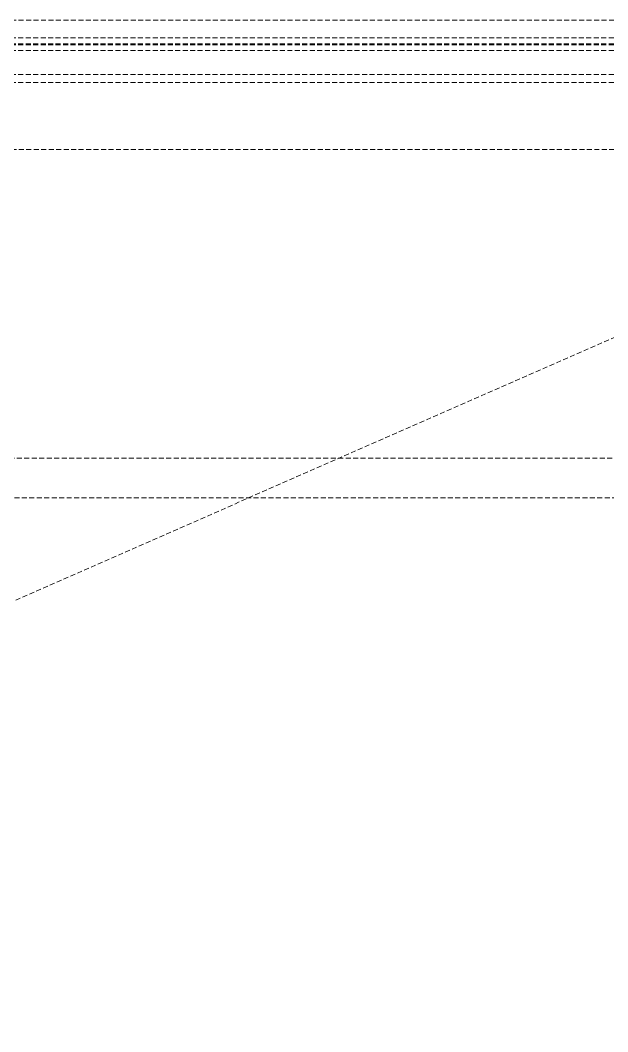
# Model space of a CAD drawing. Extents: x -1457 to 23780, y -2071 to 4205.
# Drawn here: x 21686 to 21715.5, y 2774.2 to 2825 of the extents above; entities that cross this region are included whole.
import ezdxf

# ---------------------------------------------------------------- set-up
doc = ezdxf.new("R2010")
doc.units = 0
doc.header["$MEASUREMENT"] = 0
doc.linetypes.add('HIDDEN', pattern=[0.375, 0.25, -0.125])
doc.layers.add('M-TEFRIS2-015', color=129, linetype='Continuous', lineweight=9)

msp = doc.modelspace()

# ---------------------------------------------------------------- linework, layer by layer
at = {"layer": 'M-TEFRIS2-015', "linetype": 'HIDDEN', "lineweight": 0}
for p, q in [((21732.337, 2824.99), (21635.095, 2824.99)), ((21633.447, 2824.1), (21730.537, 2824.1)), ((21633.447, 2823.8), (21730.537, 2823.8)), ((21633.447, 2823.762), (21730.537, 2823.762)), ((21633.447, 2823.462), (21730.537, 2823.462)), ((21633.447, 2822.262), (21731.227, 2822.262)), ((21633.447, 2821.862), (21731.227, 2821.862)), ((21732.35, 2818.5), (21632.468, 2818.5)), ((21815.5, 2803), (20189.5, 2802.999))]:
    msp.add_line(p, q, dxfattribs=at)
for points in [[(21737.895, 2818.74), (21636.456, 2774.193)], [(21622, 2803), (21622, 2801), (21743, 2801), (21743, 2803)]]:
    msp.add_lwpolyline(points, dxfattribs=at)

doc.saveas('drawing.dxf')
